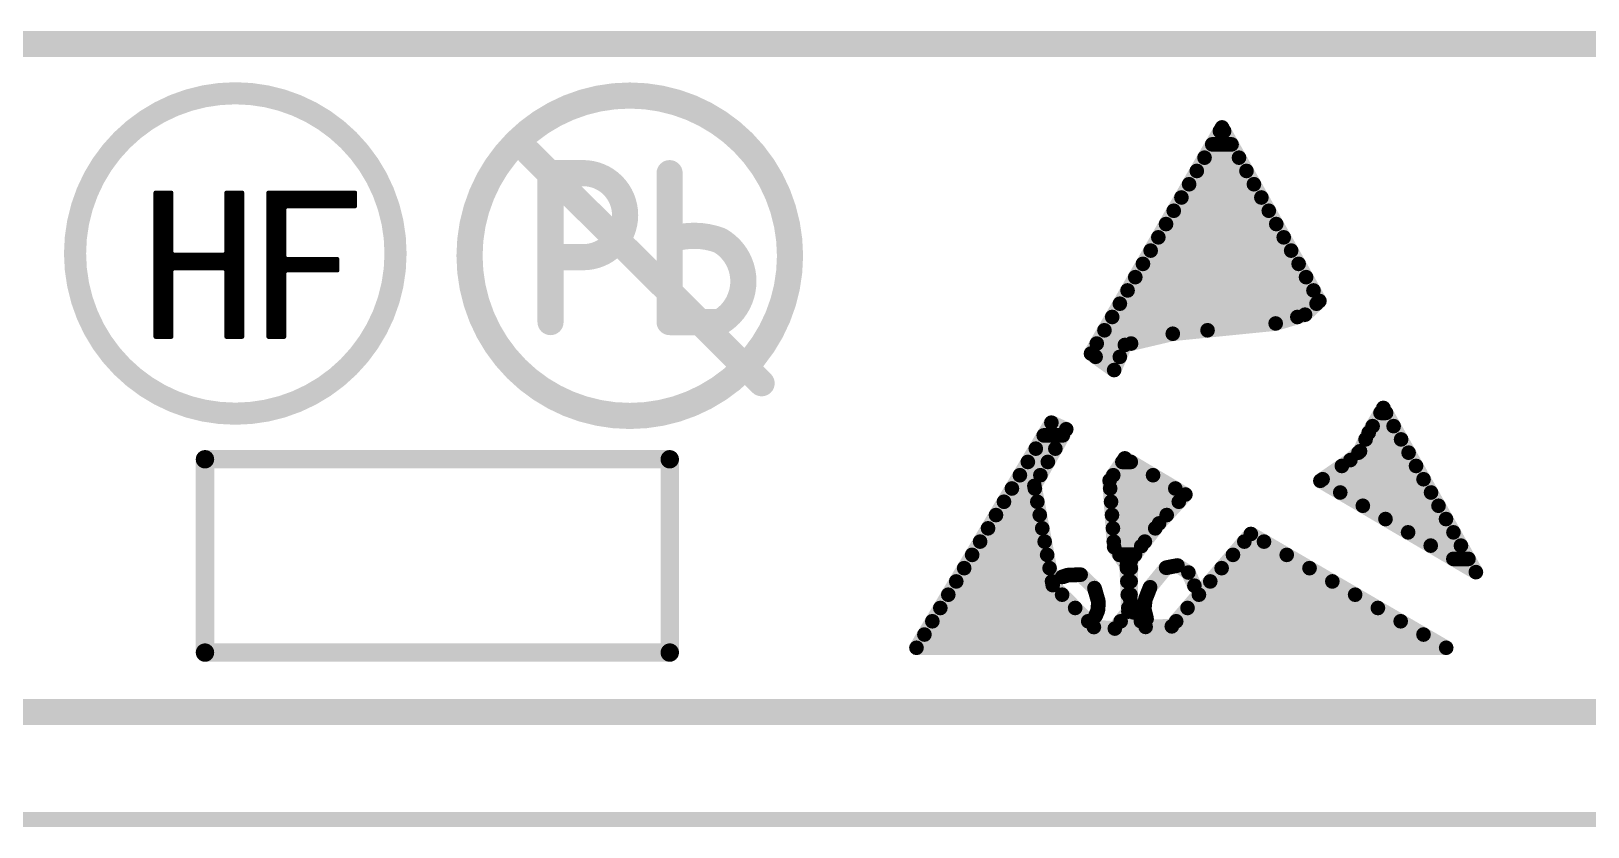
# Model space of a CAD drawing. Header units: millimetres. Extents: x 2.08 to 3.94, y 2.28 to 3.91.
# Drawn here: x 3.029 to 3.451, y 2.2854 to 2.5012 of the extents above; entities that cross this region are included whole.
import ezdxf

# ---------------------------------------------------------------- set-up
doc = ezdxf.new("R2010")
doc.units = ezdxf.units.MM
doc.layers.get('0').update_dxf_attribs({"linetype": 'CONTINUOUS', "lineweight": 0})
doc.layers.add('BOT_PHO', color=90, linetype='CONTINUOUS', lineweight=0)

# ---------------------------------------------------------------- blocks, each defined once
blk = doc.blocks.new('ROUND_160')
h = blk.add_hatch(color=256)
edge = h.paths.add_edge_path(flags=0)
edge.add_arc((0, 0), 0.0005, 0, 360)
blk = doc.blocks.new('ROUND_6')
h = blk.add_hatch(color=256)
edge = h.paths.add_edge_path(flags=0)
edge.add_arc((0, 0), 0.0025, 0, 360)
blk = doc.blocks.new('ROUND_7')
h = blk.add_hatch(color=256)
edge = h.paths.add_edge_path(flags=0)
edge.add_arc((0, 0), 0.002, 0, 360)
blk = doc.blocks.new('ROUND_17')
h = blk.add_hatch(color=256)
edge = h.paths.add_edge_path(flags=0)
edge.add_arc((0, 0), 0.00354, 0, 360)

msp = doc.modelspace()

# ---------------------------------------------------------------- linework, layer by layer
at = {"layer": 'BOT_PHO', "lineweight": 211}
for points, const_width in [([(3.62611, 2.49766), (3.01981, 2.49766)], 0.007), ([(3.31634, 2.41374), (3.35186, 2.47505)], 0.004), ([(3.35242, 2.47405), (3.35128, 2.47405)], 0.004), ([(3.35186, 2.47505), (3.37826, 2.42799)], 0.004), ([(3.16388, 2.46831), (3.22706, 2.40568)], 0.00709), ([(3.35646, 2.46685), (3.34711, 2.46685)], 0.004), ([(3.35444, 2.47045), (3.3492, 2.47045)], 0.004), ([(3.17865, 2.46266), (3.16983, 2.46266)], 0.00709), ([(3.16983, 2.46266), (3.16983, 2.43986)], 0.00709), ([(3.20211, 2.46266), (3.20211, 2.44434)], 0.00709), ([(3.35848, 2.46325), (3.34502, 2.46325)], 0.004), ([(3.3605, 2.45965), (3.34294, 2.45965)], 0.004), ([(3.0671, 2.45742), (3.0627, 2.45742)], 0.001), ([(3.0627, 2.45742), (3.0627, 2.41822)], 0.001), ([(3.063, 2.41822), (3.063, 2.45742)], 0.001), ([(3.064, 2.41822), (3.064, 2.45742)], 0.001), ([(3.065, 2.41822), (3.065, 2.45742)], 0.001), ([(3.066, 2.41822), (3.066, 2.45742)], 0.001), ([(3.067, 2.41822), (3.067, 2.45742)], 0.001), ([(3.0671, 2.44112), (3.0671, 2.45742)], 0.001), ([(3.0863, 2.45742), (3.0819, 2.45742)], 0.001), ([(3.0819, 2.45742), (3.0819, 2.44112)], 0.001), ([(3.082, 2.41822), (3.082, 2.45742)], 0.001), ([(3.083, 2.41822), (3.083, 2.45742)], 0.001), ([(3.084, 2.41822), (3.084, 2.45742)], 0.001), ([(3.085, 2.41822), (3.085, 2.45742)], 0.001), ([(3.086, 2.41822), (3.086, 2.45742)], 0.001), ([(3.0863, 2.41822), (3.0863, 2.45742)], 0.001), ([(3.1169, 2.45742), (3.0933, 2.45742)], 0.001), ([(3.0933, 2.45742), (3.0933, 2.41822)], 0.001), ([(3.094, 2.41822), (3.094, 2.45742)], 0.001), ([(3.095, 2.41822), (3.095, 2.45742)], 0.001), ([(3.096, 2.41822), (3.096, 2.45742)], 0.001), ([(3.097, 2.41822), (3.097, 2.45742)], 0.001), ([(3.098, 2.45358), (3.098, 2.45742)], 0.001), ([(3.099, 2.45362), (3.099, 2.45742)], 0.001), ([(3.1, 2.45362), (3.1, 2.45742)], 0.001), ([(3.101, 2.45362), (3.101, 2.45742)], 0.001), ([(3.102, 2.45362), (3.102, 2.45742)], 0.001), ([(3.103, 2.45362), (3.103, 2.45742)], 0.001), ([(3.104, 2.45362), (3.104, 2.45742)], 0.001), ([(3.105, 2.45362), (3.105, 2.45742)], 0.001), ([(3.106, 2.45362), (3.106, 2.45742)], 0.001), ([(3.107, 2.45362), (3.107, 2.45742)], 0.001), ([(3.108, 2.45362), (3.108, 2.45742)], 0.001), ([(3.109, 2.45362), (3.109, 2.45742)], 0.001), ([(3.11, 2.45362), (3.11, 2.45742)], 0.001), ([(3.111, 2.45362), (3.111, 2.45742)], 0.001), ([(3.112, 2.45362), (3.112, 2.45742)], 0.001), ([(3.113, 2.45362), (3.113, 2.45742)], 0.001), ([(3.114, 2.45362), (3.114, 2.45742)], 0.001), ([(3.115, 2.45362), (3.115, 2.45742)], 0.001), ([(3.116, 2.45362), (3.116, 2.45742)], 0.001), ([(3.1169, 2.45362), (3.1169, 2.45742)], 0.001), ([(3.36252, 2.45605), (3.34085, 2.45605)], 0.004), ([(3.0977, 2.45312), (3.0982, 2.45362)], 0.001), ([(3.0977, 2.43992), (3.0977, 2.45312)], 0.001), ([(3.0982, 2.45362), (3.1169, 2.45362)], 0.001), ([(3.36454, 2.45245), (3.33877, 2.45245)], 0.004), ([(3.20211, 2.42226), (3.20211, 2.44454)], 0.00709), ([(3.36656, 2.44885), (3.33668, 2.44885)], 0.004), ([(3.16983, 2.43986), (3.17865, 2.43986)], 0.00709), ([(3.16983, 2.42226), (3.16983, 2.43986)], 0.00709), ([(3.3706, 2.44165), (3.33251, 2.44165)], 0.004), ([(3.36858, 2.44525), (3.33459, 2.44525)], 0.004), ([(3.0676, 2.44062), (3.0671, 2.44112)], 0.001), ([(3.0814, 2.44062), (3.0676, 2.44062)], 0.001), ([(3.068, 2.43682), (3.068, 2.44062)], 0.001), ([(3.069, 2.43682), (3.069, 2.44062)], 0.001), ([(3.07, 2.43682), (3.07, 2.44062)], 0.001), ([(3.071, 2.43682), (3.071, 2.44062)], 0.001), ([(3.072, 2.43682), (3.072, 2.44062)], 0.001), ([(3.073, 2.43682), (3.073, 2.44062)], 0.001), ([(3.074, 2.43682), (3.074, 2.44062)], 0.001), ([(3.075, 2.43682), (3.075, 2.44062)], 0.001), ([(3.076, 2.43682), (3.076, 2.44062)], 0.001), ([(3.077, 2.43682), (3.077, 2.44062)], 0.001), ([(3.078, 2.43682), (3.078, 2.44062)], 0.001), ([(3.079, 2.43682), (3.079, 2.44062)], 0.001), ([(3.08, 2.43682), (3.08, 2.44062)], 0.001), ([(3.081, 2.43682), (3.081, 2.44062)], 0.001), ([(3.0819, 2.44112), (3.0814, 2.44062)], 0.001), ([(3.0982, 2.43942), (3.0977, 2.43992)], 0.001), ([(3.098, 2.43618), (3.098, 2.43946)], 0.001), ([(3.1121, 2.43942), (3.0982, 2.43942)], 0.001), ([(3.099, 2.43622), (3.099, 2.43942)], 0.001), ([(3.1, 2.43622), (3.1, 2.43942)], 0.001), ([(3.101, 2.43622), (3.101, 2.43942)], 0.001), ([(3.102, 2.43622), (3.102, 2.43942)], 0.001), ([(3.103, 2.43622), (3.103, 2.43942)], 0.001), ([(3.104, 2.43622), (3.104, 2.43942)], 0.001), ([(3.105, 2.43622), (3.105, 2.43942)], 0.001), ([(3.106, 2.43622), (3.106, 2.43942)], 0.001), ([(3.107, 2.43622), (3.107, 2.43942)], 0.001), ([(3.108, 2.43622), (3.108, 2.43942)], 0.001), ([(3.109, 2.43622), (3.109, 2.43942)], 0.001), ([(3.11, 2.43622), (3.11, 2.43942)], 0.001), ([(3.111, 2.43622), (3.111, 2.43942)], 0.001), ([(3.112, 2.43622), (3.112, 2.43942)], 0.001), ([(3.1121, 2.43622), (3.1121, 2.43942)], 0.001), ([(3.37262, 2.43805), (3.33042, 2.43805)], 0.004), ([(3.0671, 2.43632), (3.0676, 2.43682)], 0.001), ([(3.0671, 2.41822), (3.0671, 2.43632)], 0.001), ([(3.0676, 2.43682), (3.0814, 2.43682)], 0.001), ([(3.0814, 2.43682), (3.0819, 2.43632)], 0.001), ([(3.0819, 2.43632), (3.0819, 2.41822)], 0.001), ([(3.0977, 2.43572), (3.0982, 2.43622)], 0.001), ([(3.0977, 2.41822), (3.0977, 2.43572)], 0.001), ([(3.0982, 2.43622), (3.1121, 2.43622)], 0.001), ([(3.37464, 2.43445), (3.32834, 2.43445)], 0.004), ([(3.37665, 2.43085), (3.32625, 2.43085)], 0.004), ([(3.37748, 2.42725), (3.32416, 2.42725)], 0.004), ([(3.37826, 2.42799), (3.37437, 2.42428)], 0.004), ([(3.21574, 2.42226), (3.20211, 2.42226)], 0.00709), ([(3.37228, 2.42365), (3.32208, 2.42365)], 0.004), ([(3.3664, 2.4219), (3.33851, 2.41911)], 0.004), ([(3.37437, 2.42428), (3.3664, 2.4219)], 0.004), ([(3.0627, 2.41822), (3.0671, 2.41822)], 0.001), ([(3.0819, 2.41822), (3.0863, 2.41822)], 0.001), ([(3.0933, 2.41822), (3.0977, 2.41822)], 0.001), ([(3.3272, 2.41645), (3.3179, 2.41645)], 0.004), ([(3.34793, 2.42005), (3.31999, 2.42005)], 0.004), ([(3.32552, 2.41606), (3.32261, 2.40926)], 0.004), ([(3.33851, 2.41911), (3.32552, 2.41606)], 0.004), ([(3.32261, 2.40926), (3.31634, 2.41374)], 0.004), ([(3.32415, 2.41285), (3.31759, 2.41285)], 0.004), ([(3.26903, 2.33396), (3.3056, 2.395)], 0.004), ([(3.3056, 2.395), (3.30962, 2.39321)], 0.004), ([(3.39559, 2.39899), (3.39162, 2.39227)], 0.004), ([(3.39634, 2.39766), (3.39481, 2.39766)], 0.004), ([(3.42067, 2.35447), (3.39559, 2.39899)], 0.004), ([(3.30962, 2.39321), (3.30099, 2.37786)], 0.004), ([(3.30869, 2.39155), (3.30353, 2.39155)], 0.004), ([(3.39162, 2.39227), (3.38927, 2.38725)], 0.004), ([(3.39837, 2.39406), (3.39268, 2.39406)], 0.004), ([(3.30667, 2.38795), (3.30138, 2.38795)], 0.004), ([(3.38927, 2.38725), (3.38665, 2.38485)], 0.004), ([(3.40243, 2.38686), (3.38884, 2.38686)], 0.004), ([(3.4004, 2.39046), (3.39077, 2.39046)], 0.004), ([(3.07616, 2.38507), (3.07616, 2.33266)], 0.005), ([(3.20215, 2.38507), (3.07616, 2.38507)], 0.005), ([(3.20215, 2.33266), (3.20215, 2.38507)], 0.005), ([(3.30464, 2.38435), (3.29922, 2.38435)], 0.004), ([(3.32139, 2.37932), (3.3255, 2.38532)], 0.004), ([(3.32713, 2.38435), (3.32484, 2.38435)], 0.004), ([(3.3255, 2.38532), (3.34193, 2.37552)], 0.004), ([(3.38665, 2.38485), (3.37851, 2.37923)], 0.004), ([(3.40445, 2.38326), (3.38435, 2.38326)], 0.004), ([(3.30262, 2.38075), (3.29706, 2.38075)], 0.004), ([(3.32262, 2.36127), (3.32139, 2.37932)], 0.004), ([(3.33316, 2.38075), (3.32237, 2.38075)], 0.004), ([(3.37851, 2.37923), (3.42067, 2.35447)], 0.004), ([(3.40648, 2.37966), (3.37913, 2.37966)], 0.004), ([(3.30112, 2.37715), (3.2949, 2.37715)], 0.004), ([(3.30099, 2.37786), (3.30596, 2.35095)], 0.004), ([(3.33919, 2.37715), (3.32153, 2.37715)], 0.004), ([(3.34193, 2.37552), (3.33479, 2.36768)], 0.004), ([(3.40851, 2.37606), (3.3839, 2.37606)], 0.004), ([(3.30245, 2.36995), (3.29059, 2.36995)], 0.004), ([(3.30179, 2.37355), (3.29275, 2.37355)], 0.004), ([(3.34014, 2.37355), (3.32178, 2.37355)], 0.004), ([(3.33686, 2.36995), (3.32203, 2.36995)], 0.004), ([(3.41054, 2.37246), (3.39003, 2.37246)], 0.004), ([(3.30312, 2.36635), (3.28843, 2.36635)], 0.004), ([(3.33375, 2.36635), (3.32228, 2.36635)], 0.004), ([(3.33479, 2.36768), (3.32996, 2.36151)], 0.004), ([(3.41257, 2.36886), (3.39617, 2.36886)], 0.004), ([(3.30378, 2.36275), (3.28628, 2.36275)], 0.004), ([(3.33094, 2.36275), (3.32252, 2.36275)], 0.004), ([(3.32605, 2.35625), (3.32262, 2.36127)], 0.004), ([(3.32996, 2.36151), (3.32716, 2.35762)], 0.004), ([(3.33825, 2.33977), (3.35967, 2.36482)], 0.004), ([(3.36323, 2.36275), (3.3579, 2.36275)], 0.004), ([(3.35967, 2.36482), (3.41262, 2.33396)], 0.004), ([(3.41459, 2.36526), (3.4023, 2.36526)], 0.004), ([(3.41662, 2.36166), (3.40843, 2.36166)], 0.004), ([(3.30445, 2.35915), (3.28412, 2.35915)], 0.004), ([(3.32826, 2.35915), (3.32407, 2.35915)], 0.004), ([(3.32716, 2.35762), (3.32703, 2.34676)], 0.004), ([(3.3694, 2.35915), (3.35482, 2.35915)], 0.004), ([(3.41865, 2.35806), (3.41456, 2.35806)], 0.004), ([(3.30511, 2.35555), (3.28196, 2.35555)], 0.004), ([(3.30851, 2.35316), (3.31007, 2.35367)], 0.004), ([(3.31007, 2.35367), (3.31353, 2.35378)], 0.004), ([(3.31353, 2.35378), (3.31728, 2.35014)], 0.004), ([(3.32647, 2.34378), (3.32605, 2.35625)], 0.004), ([(3.32713, 2.35555), (3.32607, 2.35555)], 0.004), ([(3.3367, 2.35566), (3.33236, 2.35037)], 0.004), ([(3.33979, 2.35627), (3.3367, 2.35566)], 0.004), ([(3.34274, 2.35436), (3.33979, 2.35627)], 0.004), ([(3.34437, 2.3508), (3.34274, 2.35436)], 0.004), ([(3.37558, 2.35555), (3.35175, 2.35555)], 0.004), ([(3.30577, 2.35195), (3.27981, 2.35195)], 0.004), ([(3.30596, 2.35095), (3.31712, 2.33958)], 0.004), ([(3.31728, 2.35014), (3.31836, 2.34642)], 0.004), ([(3.32709, 2.35195), (3.32619, 2.35195)], 0.004), ([(3.33236, 2.35037), (3.33106, 2.34707)], 0.004), ([(3.38176, 2.35195), (3.34867, 2.35195)], 0.004), ([(3.31205, 2.34475), (3.27549, 2.34475)], 0.004), ([(3.30851, 2.34835), (3.27765, 2.34835)], 0.004), ([(3.31836, 2.34642), (3.3182, 2.34411)], 0.004), ([(3.32705, 2.34835), (3.32631, 2.34835)], 0.004), ([(3.32755, 2.34475), (3.32644, 2.34475)], 0.004), ([(3.32703, 2.34676), (3.32786, 2.34357)], 0.004), ([(3.33106, 2.34707), (3.33075, 2.3445)], 0.004), ([(3.33075, 2.3445), (3.33141, 2.34178)], 0.004), ([(3.39411, 2.34475), (3.34251, 2.34475)], 0.004), ([(3.38794, 2.34835), (3.34559, 2.34835)], 0.004), ([(3.31558, 2.34115), (3.27333, 2.34115)], 0.004), ([(3.3182, 2.34411), (3.31752, 2.34251)], 0.004), ([(3.3228, 2.33917), (3.32647, 2.34378)], 0.004), ([(3.32987, 2.34115), (3.32438, 2.34115)], 0.004), ([(3.32786, 2.34357), (3.33115, 2.33962)], 0.004), ([(3.40029, 2.34115), (3.33943, 2.34115)], 0.004), ([(3.40647, 2.33755), (3.27118, 2.33755)], 0.004), ([(3.31712, 2.33958), (3.3228, 2.33917)], 0.004), ([(3.33115, 2.33962), (3.33825, 2.33977)], 0.004), ([(3.07616, 2.33266), (3.20215, 2.33266)], 0.005), ([(3.41262, 2.33396), (3.26903, 2.33396)], 0.004), ([(3.01981, 2.31656), (3.62611, 2.31656)], 0.007), ([(3.93307, 2.2874), (2.75984, 2.2874)], 0.004)]:
    msp.add_lwpolyline(points, dxfattribs=dict(at, const_width=const_width))
for points, const_width in [([(3.04094, 2.44087), (3.04094, 2.44087, 1), (3.12782, 2.44087, 1), (3.04094, 2.44087)], 0.006), ([(3.14787, 2.44026), (3.14787, 2.44026, 1), (3.23475, 2.44026, 1), (3.14787, 2.44026)], 0.00709), ([(3.17865, 2.43986, 1), (3.17865, 2.46266)], 0.00709), ([(3.21574, 2.4444, 0.176363), (3.20211, 2.44454)], 0.00709), ([(3.21574, 2.42226, 0.575155), (3.21574, 2.4444)], 0.00709)]:
    msp.add_lwpolyline(points, format="xyb", dxfattribs=dict(at, const_width=const_width))

# ---------------------------------------------------------------- block references
at = {"layer": 'BOT_PHO'}
for name, p in [('ROUND_7', (3.35128, 2.47405)), ('ROUND_7', (3.35186, 2.47505)), ('ROUND_7', (3.35186, 2.47505)), ('ROUND_7', (3.35242, 2.47405)), ('ROUND_17', (3.16388, 2.46831)), ('ROUND_7', (3.34711, 2.46685)), ('ROUND_7', (3.3492, 2.47045)), ('ROUND_7', (3.35444, 2.47045)), ('ROUND_7', (3.35646, 2.46685)), ('ROUND_17', (3.16983, 2.46266)), ('ROUND_17', (3.17865, 2.46266)), ('ROUND_17', (3.17865, 2.46266)), ('ROUND_17', (3.20211, 2.46266)), ('ROUND_7', (3.34502, 2.46325)), ('ROUND_7', (3.35848, 2.46325)), ('ROUND_7', (3.34294, 2.45965)), ('ROUND_7', (3.3605, 2.45965)), ('ROUND_160', (3.0627, 2.45742)), ('ROUND_160', (3.063, 2.45742)), ('ROUND_160', (3.064, 2.45742)), ('ROUND_160', (3.065, 2.45742)), ('ROUND_160', (3.066, 2.45742)), ('ROUND_160', (3.067, 2.45742)), ('ROUND_160', (3.0671, 2.45742)), ('ROUND_160', (3.0819, 2.45742)), ('ROUND_160', (3.082, 2.45742)), ('ROUND_160', (3.083, 2.45742)), ('ROUND_160', (3.084, 2.45742)), ('ROUND_160', (3.085, 2.45742)), ('ROUND_160', (3.086, 2.45742)), ('ROUND_160', (3.0863, 2.45742)), ('ROUND_160', (3.0863, 2.45742)), ('ROUND_160', (3.0933, 2.45742)), ('ROUND_160', (3.094, 2.45742)), ('ROUND_160', (3.095, 2.45742)), ('ROUND_160', (3.096, 2.45742)), ('ROUND_160', (3.097, 2.45742)), ('ROUND_160', (3.098, 2.45742)), ('ROUND_160', (3.099, 2.45742)), ('ROUND_160', (3.1, 2.45742)), ('ROUND_160', (3.101, 2.45742)), ('ROUND_160', (3.102, 2.45742)), ('ROUND_160', (3.103, 2.45742)), ('ROUND_160', (3.104, 2.45742)), ('ROUND_160', (3.105, 2.45742)), ('ROUND_160', (3.106, 2.45742)), ('ROUND_160', (3.107, 2.45742)), ('ROUND_160', (3.108, 2.45742)), ('ROUND_160', (3.109, 2.45742)), ('ROUND_160', (3.11, 2.45742)), ('ROUND_160', (3.111, 2.45742)), ('ROUND_160', (3.112, 2.45742)), ('ROUND_160', (3.113, 2.45742)), ('ROUND_160', (3.114, 2.45742)), ('ROUND_160', (3.115, 2.45742)), ('ROUND_160', (3.116, 2.45742)), ('ROUND_160', (3.1169, 2.45742)), ('ROUND_160', (3.1169, 2.45742)), ('ROUND_7', (3.34085, 2.45605)), ('ROUND_7', (3.36252, 2.45605)), ('ROUND_160', (3.0977, 2.45312)), ('ROUND_160', (3.098, 2.45358)), ('ROUND_160', (3.0982, 2.45362)), ('ROUND_160', (3.099, 2.45362)), ('ROUND_160', (3.1, 2.45362)), ('ROUND_160', (3.101, 2.45362)), ('ROUND_160', (3.102, 2.45362)), ('ROUND_160', (3.103, 2.45362)), ('ROUND_160', (3.104, 2.45362)), ('ROUND_160', (3.105, 2.45362)), ('ROUND_160', (3.106, 2.45362)), ('ROUND_160', (3.107, 2.45362)), ('ROUND_160', (3.108, 2.45362)), ('ROUND_160', (3.109, 2.45362)), ('ROUND_160', (3.11, 2.45362)), ('ROUND_160', (3.111, 2.45362)), ('ROUND_160', (3.112, 2.45362)), ('ROUND_160', (3.113, 2.45362)), ('ROUND_160', (3.114, 2.45362)), ('ROUND_160', (3.115, 2.45362)), ('ROUND_160', (3.116, 2.45362)), ('ROUND_160', (3.1169, 2.45362)), ('ROUND_7', (3.33877, 2.45245)), ('ROUND_7', (3.36454, 2.45245)), ('ROUND_17', (3.20211, 2.44454)), ('ROUND_17', (3.20211, 2.44454)), ('ROUND_17', (3.20211, 2.44434)), ('ROUND_17', (3.21574, 2.4444)), ('ROUND_17', (3.21574, 2.4444)), ('ROUND_7', (3.33668, 2.44885)), ('ROUND_7', (3.36656, 2.44885)), ('ROUND_17', (3.16983, 2.43986)), ('ROUND_17', (3.16983, 2.43986)), ('ROUND_17', (3.16983, 2.43986)), ('ROUND_17', (3.17865, 2.43986)), ('ROUND_17', (3.17865, 2.43986)), ('ROUND_7', (3.33251, 2.44165)), ('ROUND_7', (3.33459, 2.44525)), ('ROUND_7', (3.36858, 2.44525)), ('ROUND_7', (3.3706, 2.44165)), ('ROUND_160', (3.0671, 2.44112)), ('ROUND_160', (3.0676, 2.44062)), ('ROUND_160', (3.068, 2.44062)), ('ROUND_160', (3.069, 2.44062)), ('ROUND_160', (3.07, 2.44062)), ('ROUND_160', (3.071, 2.44062)), ('ROUND_160', (3.072, 2.44062)), ('ROUND_160', (3.073, 2.44062)), ('ROUND_160', (3.074, 2.44062)), ('ROUND_160', (3.075, 2.44062)), ('ROUND_160', (3.076, 2.44062)), ('ROUND_160', (3.077, 2.44062)), ('ROUND_160', (3.078, 2.44062)), ('ROUND_160', (3.079, 2.44062)), ('ROUND_160', (3.08, 2.44062)), ('ROUND_160', (3.081, 2.44062)), ('ROUND_160', (3.0814, 2.44062)), ('ROUND_160', (3.0819, 2.44112)), ('ROUND_160', (3.0977, 2.43992)), ('ROUND_160', (3.098, 2.43946)), ('ROUND_160', (3.0982, 2.43942)), ('ROUND_160', (3.099, 2.43942)), ('ROUND_160', (3.1, 2.43942)), ('ROUND_160', (3.101, 2.43942)), ('ROUND_160', (3.102, 2.43942)), ('ROUND_160', (3.103, 2.43942)), ('ROUND_160', (3.104, 2.43942)), ('ROUND_160', (3.105, 2.43942)), ('ROUND_160', (3.106, 2.43942)), ('ROUND_160', (3.107, 2.43942)), ('ROUND_160', (3.108, 2.43942)), ('ROUND_160', (3.109, 2.43942)), ('ROUND_160', (3.11, 2.43942)), ('ROUND_160', (3.111, 2.43942)), ('ROUND_160', (3.112, 2.43942)), ('ROUND_160', (3.1121, 2.43942)), ('ROUND_7', (3.33042, 2.43805)), ('ROUND_7', (3.37262, 2.43805)), ('ROUND_160', (3.0671, 2.43632)), ('ROUND_160', (3.0676, 2.43682)), ('ROUND_160', (3.068, 2.43682)), ('ROUND_160', (3.069, 2.43682)), ('ROUND_160', (3.07, 2.43682)), ('ROUND_160', (3.071, 2.43682)), ('ROUND_160', (3.072, 2.43682)), ('ROUND_160', (3.073, 2.43682)), ('ROUND_160', (3.074, 2.43682)), ('ROUND_160', (3.075, 2.43682)), ('ROUND_160', (3.076, 2.43682)), ('ROUND_160', (3.077, 2.43682)), ('ROUND_160', (3.078, 2.43682)), ('ROUND_160', (3.079, 2.43682)), ('ROUND_160', (3.08, 2.43682)), ('ROUND_160', (3.081, 2.43682)), ('ROUND_160', (3.0814, 2.43682)), ('ROUND_160', (3.0819, 2.43632)), ('ROUND_160', (3.0977, 2.43572)), ('ROUND_160', (3.098, 2.43618)), ('ROUND_160', (3.0982, 2.43622)), ('ROUND_160', (3.099, 2.43622)), ('ROUND_160', (3.1, 2.43622)), ('ROUND_160', (3.101, 2.43622)), ('ROUND_160', (3.102, 2.43622)), ('ROUND_160', (3.103, 2.43622)), ('ROUND_160', (3.104, 2.43622)), ('ROUND_160', (3.105, 2.43622)), ('ROUND_160', (3.106, 2.43622)), ('ROUND_160', (3.107, 2.43622)), ('ROUND_160', (3.108, 2.43622)), ('ROUND_160', (3.109, 2.43622)), ('ROUND_160', (3.11, 2.43622)), ('ROUND_160', (3.111, 2.43622)), ('ROUND_160', (3.112, 2.43622)), ('ROUND_160', (3.1121, 2.43622)), ('ROUND_7', (3.32834, 2.43445)), ('ROUND_7', (3.37464, 2.43445)), ('ROUND_7', (3.32625, 2.43085)), ('ROUND_7', (3.37665, 2.43085)), ('ROUND_7', (3.32416, 2.42725)), ('ROUND_7', (3.37748, 2.42725)), ('ROUND_7', (3.37826, 2.42799)), ('ROUND_17', (3.16983, 2.42226)), ('ROUND_17', (3.20211, 2.42226)), ('ROUND_17', (3.21574, 2.42226)), ('ROUND_17', (3.21574, 2.42226)), ('ROUND_7', (3.32208, 2.42365)), ('ROUND_7', (3.3664, 2.4219)), ('ROUND_7', (3.37228, 2.42365)), ('ROUND_7', (3.37437, 2.42428)), ('ROUND_160', (3.0627, 2.41822)), ('ROUND_160', (3.063, 2.41822)), ('ROUND_160', (3.064, 2.41822)), ('ROUND_160', (3.065, 2.41822)), ('ROUND_160', (3.066, 2.41822)), ('ROUND_160', (3.067, 2.41822)), ('ROUND_160', (3.0671, 2.41822)), ('ROUND_160', (3.0819, 2.41822)), ('ROUND_160', (3.082, 2.41822)), ('ROUND_160', (3.083, 2.41822)), ('ROUND_160', (3.084, 2.41822)), ('ROUND_160', (3.085, 2.41822)), ('ROUND_160', (3.086, 2.41822)), ('ROUND_160', (3.0863, 2.41822)), ('ROUND_160', (3.0933, 2.41822)), ('ROUND_160', (3.094, 2.41822)), ('ROUND_160', (3.095, 2.41822)), ('ROUND_160', (3.096, 2.41822)), ('ROUND_160', (3.097, 2.41822)), ('ROUND_160', (3.0977, 2.41822)), ('ROUND_7', (3.3179, 2.41645)), ('ROUND_7', (3.31999, 2.42005)), ('ROUND_7', (3.32552, 2.41606)), ('ROUND_7', (3.3272, 2.41645)), ('ROUND_7', (3.33851, 2.41911)), ('ROUND_7', (3.34793, 2.42005)), ('ROUND_7', (3.31634, 2.41374)), ('ROUND_7', (3.31634, 2.41374)), ('ROUND_7', (3.31759, 2.41285)), ('ROUND_7', (3.32415, 2.41285)), ('ROUND_7', (3.32261, 2.40926)), ('ROUND_17', (3.22706, 2.40568)), ('ROUND_7', (3.3056, 2.395)), ('ROUND_7', (3.3056, 2.395)), ('ROUND_7', (3.39481, 2.39766)), ('ROUND_7', (3.39559, 2.39899)), ('ROUND_7', (3.39634, 2.39766)), ('ROUND_7', (3.30353, 2.39155)), ('ROUND_7', (3.30869, 2.39155)), ('ROUND_7', (3.30962, 2.39321)), ('ROUND_7', (3.39162, 2.39227)), ('ROUND_7', (3.39268, 2.39406)), ('ROUND_7', (3.39837, 2.39406)), ('ROUND_7', (3.30138, 2.38795)), ('ROUND_7', (3.30667, 2.38795)), ('ROUND_7', (3.38884, 2.38686)), ('ROUND_7', (3.38927, 2.38725)), ('ROUND_7', (3.39077, 2.39046)), ('ROUND_7', (3.4004, 2.39046)), ('ROUND_7', (3.40243, 2.38686)), ('ROUND_6', (3.07616, 2.38507)), ('ROUND_6', (3.07616, 2.38507)), ('ROUND_6', (3.20215, 2.38507)), ('ROUND_7', (3.29922, 2.38435)), ('ROUND_7', (3.30464, 2.38435)), ('ROUND_7', (3.32484, 2.38435)), ('ROUND_7', (3.3255, 2.38532)), ('ROUND_7', (3.32713, 2.38435)), ('ROUND_7', (3.38435, 2.38326)), ('ROUND_7', (3.38665, 2.38485)), ('ROUND_7', (3.40445, 2.38326)), ('ROUND_7', (3.29706, 2.38075)), ('ROUND_7', (3.30262, 2.38075)), ('ROUND_7', (3.32139, 2.37932)), ('ROUND_7', (3.32237, 2.38075)), ('ROUND_7', (3.33316, 2.38075)), ('ROUND_7', (3.37851, 2.37923)), ('ROUND_7', (3.37913, 2.37966)), ('ROUND_7', (3.40648, 2.37966)), ('ROUND_7', (3.2949, 2.37715)), ('ROUND_7', (3.30099, 2.37786)), ('ROUND_7', (3.30112, 2.37715)), ('ROUND_7', (3.32153, 2.37715)), ('ROUND_7', (3.33919, 2.37715)), ('ROUND_7', (3.34193, 2.37552)), ('ROUND_7', (3.3839, 2.37606)), ('ROUND_7', (3.40851, 2.37606)), ('ROUND_7', (3.29059, 2.36995)), ('ROUND_7', (3.29275, 2.37355)), ('ROUND_7', (3.30179, 2.37355)), ('ROUND_7', (3.30245, 2.36995)), ('ROUND_7', (3.32178, 2.37355)), ('ROUND_7', (3.32203, 2.36995)), ('ROUND_7', (3.33686, 2.36995)), ('ROUND_7', (3.34014, 2.37355)), ('ROUND_7', (3.39003, 2.37246)), ('ROUND_7', (3.41054, 2.37246)), ('ROUND_7', (3.28843, 2.36635)), ('ROUND_7', (3.30312, 2.36635)), ('ROUND_7', (3.32228, 2.36635)), ('ROUND_7', (3.33375, 2.36635)), ('ROUND_7', (3.33479, 2.36768)), ('ROUND_7', (3.39617, 2.36886)), ('ROUND_7', (3.41257, 2.36886)), ('ROUND_7', (3.28628, 2.36275)), ('ROUND_7', (3.30378, 2.36275)), ('ROUND_7', (3.32252, 2.36275)), ('ROUND_7', (3.32262, 2.36127)), ('ROUND_7', (3.32996, 2.36151)), ('ROUND_7', (3.32996, 2.36151)), ('ROUND_7', (3.33094, 2.36275)), ('ROUND_7', (3.3579, 2.36275)), ('ROUND_7', (3.35967, 2.36482)), ('ROUND_7', (3.36323, 2.36275)), ('ROUND_7', (3.4023, 2.36526)), ('ROUND_7', (3.40843, 2.36166)), ('ROUND_7', (3.41459, 2.36526)), ('ROUND_7', (3.41662, 2.36166)), ('ROUND_7', (3.28412, 2.35915)), ('ROUND_7', (3.30445, 2.35915)), ('ROUND_7', (3.32407, 2.35915)), ('ROUND_7', (3.32716, 2.35762)), ('ROUND_7', (3.32826, 2.35915)), ('ROUND_7', (3.35482, 2.35915)), ('ROUND_7', (3.3694, 2.35915)), ('ROUND_7', (3.41456, 2.35806)), ('ROUND_7', (3.41865, 2.35806)), ('ROUND_7', (3.28196, 2.35555)), ('ROUND_7', (3.30511, 2.35555)), ('ROUND_7', (3.30851, 2.35316)), ('ROUND_7', (3.31007, 2.35367)), ('ROUND_7', (3.31353, 2.35378)), ('ROUND_7', (3.32605, 2.35625)), ('ROUND_7', (3.32607, 2.35555)), ('ROUND_7', (3.32713, 2.35555)), ('ROUND_7', (3.3367, 2.35566)), ('ROUND_7', (3.33979, 2.35627)), ('ROUND_7', (3.34274, 2.35436)), ('ROUND_7', (3.35175, 2.35555)), ('ROUND_7', (3.37558, 2.35555)), ('ROUND_7', (3.42067, 2.35447)), ('ROUND_7', (3.42067, 2.35447)), ('ROUND_7', (3.27981, 2.35195)), ('ROUND_7', (3.30577, 2.35195)), ('ROUND_7', (3.30596, 2.35095)), ('ROUND_7', (3.31728, 2.35014)), ('ROUND_7', (3.32619, 2.35195)), ('ROUND_7', (3.32709, 2.35195)), ('ROUND_7', (3.33236, 2.35037)), ('ROUND_7', (3.34437, 2.3508)), ('ROUND_7', (3.34867, 2.35195)), ('ROUND_7', (3.38176, 2.35195)), ('ROUND_7', (3.27549, 2.34475)), ('ROUND_7', (3.27765, 2.34835)), ('ROUND_7', (3.30851, 2.34835)), ('ROUND_7', (3.31205, 2.34475)), ('ROUND_7', (3.31836, 2.34642)), ('ROUND_7', (3.32631, 2.34835)), ('ROUND_7', (3.32644, 2.34475)), ('ROUND_7', (3.32703, 2.34676)), ('ROUND_7', (3.32705, 2.34835)), ('ROUND_7', (3.32755, 2.34475)), ('ROUND_7', (3.33075, 2.3445)), ('ROUND_7', (3.33106, 2.34707)), ('ROUND_7', (3.34251, 2.34475)), ('ROUND_7', (3.34559, 2.34835)), ('ROUND_7', (3.38794, 2.34835)), ('ROUND_7', (3.39411, 2.34475)), ('ROUND_7', (3.27333, 2.34115)), ('ROUND_7', (3.31558, 2.34115)), ('ROUND_7', (3.31752, 2.34251)), ('ROUND_7', (3.3182, 2.34411)), ('ROUND_7', (3.32438, 2.34115)), ('ROUND_7', (3.32647, 2.34378)), ('ROUND_7', (3.32786, 2.34357)), ('ROUND_7', (3.32987, 2.34115)), ('ROUND_7', (3.33141, 2.34178)), ('ROUND_7', (3.33943, 2.34115)), ('ROUND_7', (3.40029, 2.34115)), ('ROUND_7', (3.27118, 2.33755)), ('ROUND_7', (3.31712, 2.33958)), ('ROUND_7', (3.3228, 2.33917)), ('ROUND_7', (3.33115, 2.33962)), ('ROUND_7', (3.33825, 2.33977)), ('ROUND_7', (3.40647, 2.33755)), ('ROUND_6', (3.07616, 2.33266)), ('ROUND_6', (3.20215, 2.33266)), ('ROUND_7', (3.26903, 2.33396)), ('ROUND_7', (3.41262, 2.33396))]:
    msp.add_blockref(name, p, dxfattribs=at)

doc.saveas('drawing.dxf')
